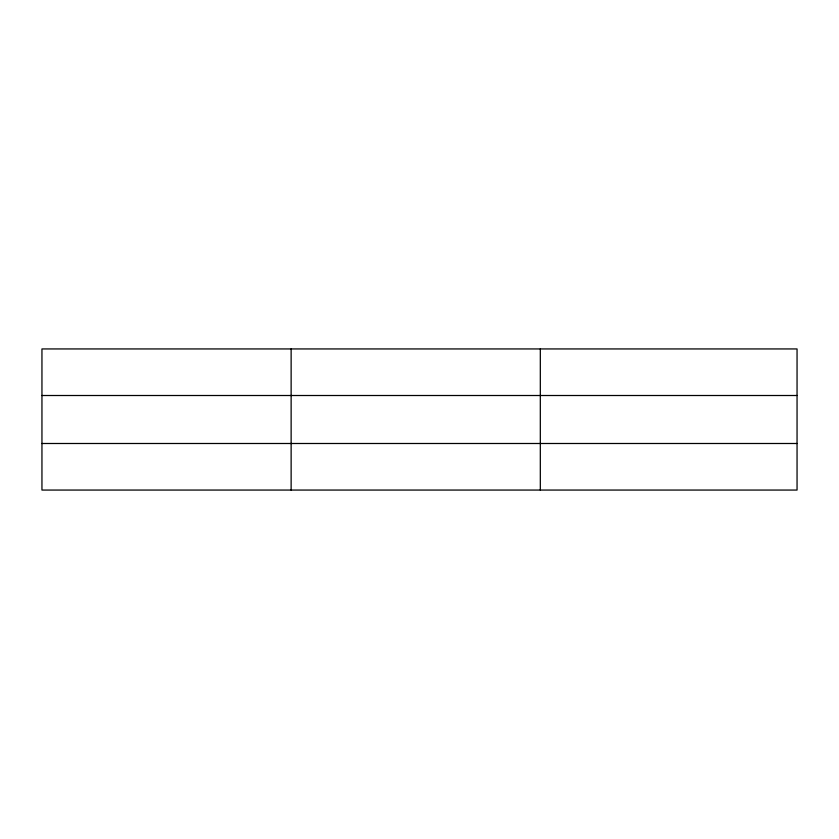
<?xml version="1.0" encoding="UTF-8"?>
<svg xmlns="http://www.w3.org/2000/svg" width="839" height="839" viewBox="0 0 839 839"><rect width="100%" height="100%" fill="white"/><g stroke="black" fill="none" stroke-linecap="round" stroke-linejoin="round"><path stroke-width="1.26" d="M291.133 490.06L291.133 348.94M540.316 490.06L540.316 348.94M797.05 395.505L797.05 348.94L41.95 348.94L41.95 490.06L797.05 490.06L797.05 395.505L41.95 395.505M41.95 443.495L797.05 443.495"/></g></svg>
